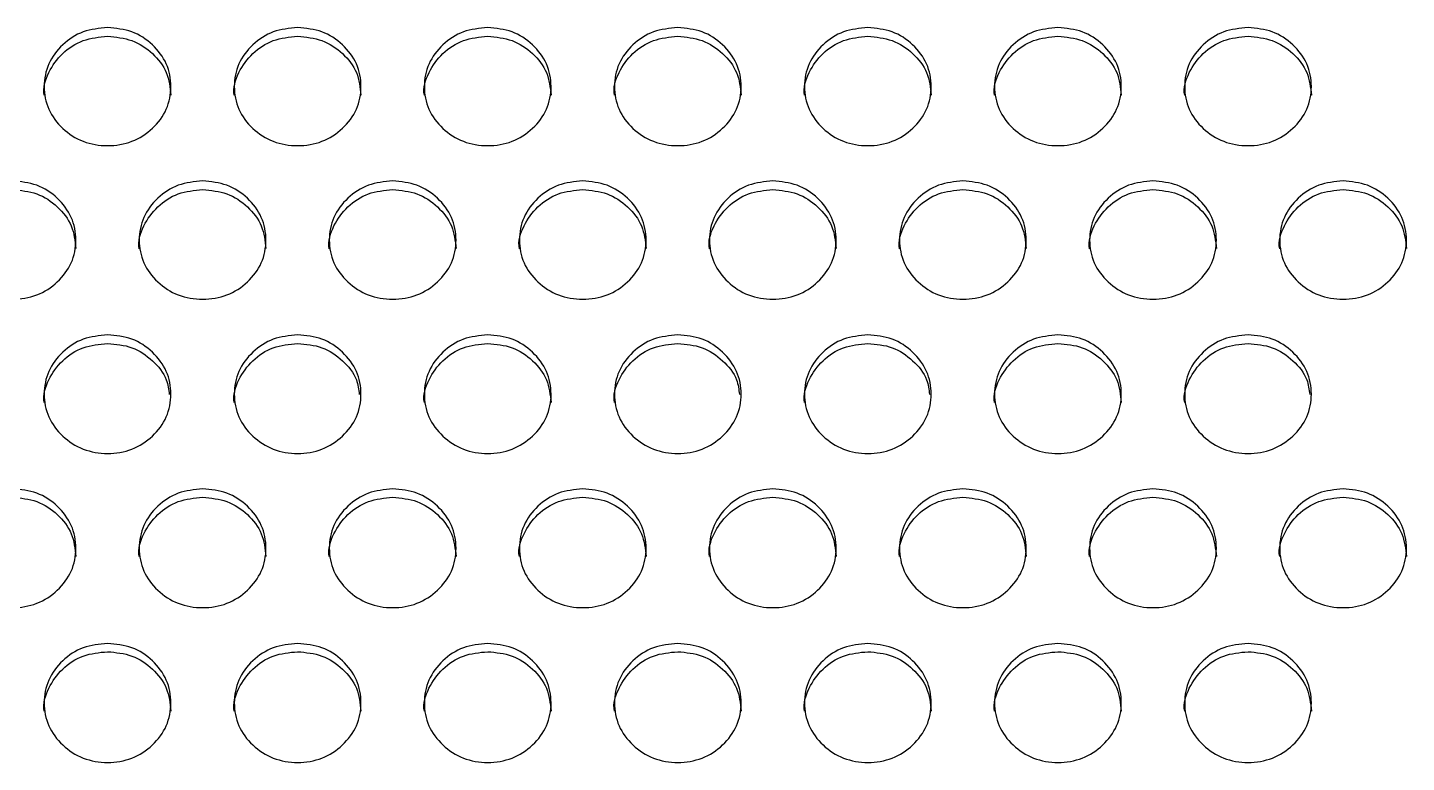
# Model space of a CAD drawing. Header units: millimetres. Extents: x 0.6 to 29.2, y 0.5 to 20.5.
# Drawn here: x 16.541 to 17.121, y 12.131 to 12.44 of the extents above; entities that cross this region are included whole.
import ezdxf

# ---------------------------------------------------------------- set-up
doc = ezdxf.new("R2010")
doc.units = ezdxf.units.MM

msp = doc.modelspace()

# ---------------------------------------------------------------- linework, layer by layer
for points, knots in [([(16.57468, 12.43984), (16.57819, 12.43951), (16.58521, 12.43885), (16.59397, 12.43294), (16.60011, 12.42484), (16.60197, 12.41502), (16.60011, 12.40522), (16.59398, 12.39705), (16.58522, 12.39133), (16.57468, 12.3896), (16.56415, 12.39133), (16.55538, 12.39705), (16.54926, 12.40521), (16.5474, 12.41502), (16.54926, 12.42484), (16.55539, 12.43294), (16.56415, 12.43883), (16.57117, 12.43951), (16.57468, 12.43984)], [0, 0, 0, 0, 0.062437, 0.124973, 0.187529, 0.24998, 0.31254, 0.374984, 0.437548, 0.499992, 0.562544, 0.624996, 0.687552, 0.750004, 0.812563, 0.87501, 0.937471, 1, 1, 1, 1]), ([(16.65468, 12.43984), (16.65819, 12.43951), (16.66521, 12.43885), (16.67397, 12.43294), (16.68011, 12.42484), (16.68197, 12.41502), (16.68011, 12.40522), (16.67398, 12.39705), (16.66522, 12.39133), (16.65468, 12.3896), (16.64415, 12.39133), (16.63538, 12.39705), (16.62926, 12.40521), (16.6274, 12.41502), (16.62926, 12.42484), (16.63539, 12.43294), (16.64415, 12.43883), (16.65117, 12.43951), (16.65468, 12.43984)], [0, 0, 0, 0, 0.062437, 0.124973, 0.187529, 0.24998, 0.31254, 0.374985, 0.437548, 0.499992, 0.562544, 0.624997, 0.687552, 0.750004, 0.812563, 0.87501, 0.937472, 1, 1, 1, 1]), ([(16.73468, 12.43984), (16.73819, 12.43951), (16.74521, 12.43885), (16.75397, 12.43294), (16.76011, 12.42484), (16.76197, 12.41502), (16.76011, 12.40522), (16.75398, 12.39705), (16.74522, 12.39133), (16.73468, 12.3896), (16.72415, 12.39133), (16.71538, 12.39705), (16.70926, 12.40521), (16.7074, 12.41502), (16.70926, 12.42484), (16.71539, 12.43294), (16.72415, 12.43883), (16.73117, 12.43951), (16.73468, 12.43984)], [0, 0, 0, 0, 0.062437, 0.124973, 0.18753, 0.249981, 0.312541, 0.374985, 0.437549, 0.499992, 0.562544, 0.624997, 0.687553, 0.750005, 0.812564, 0.87501, 0.937472, 1, 1, 1, 1]), ([(16.81468, 12.43984), (16.81819, 12.43951), (16.82521, 12.43885), (16.83397, 12.43294), (16.84011, 12.42484), (16.84197, 12.41502), (16.84011, 12.40522), (16.83398, 12.39705), (16.82522, 12.39133), (16.81468, 12.3896), (16.80415, 12.39133), (16.79538, 12.39705), (16.78926, 12.40521), (16.7874, 12.41502), (16.78926, 12.42484), (16.79539, 12.43294), (16.80415, 12.43883), (16.81117, 12.43951), (16.81468, 12.43984)], [0, 0, 0, 0, 0.062437, 0.124973, 0.187529, 0.24998, 0.31254, 0.374984, 0.437548, 0.499992, 0.562544, 0.624997, 0.687552, 0.750004, 0.812563, 0.87501, 0.937472, 1, 1, 1, 1]), ([(16.89468, 12.43984), (16.89819, 12.43951), (16.90521, 12.43885), (16.91397, 12.43294), (16.92011, 12.42484), (16.92197, 12.41502), (16.92011, 12.40522), (16.91398, 12.39705), (16.90522, 12.39133), (16.89468, 12.3896), (16.88415, 12.39133), (16.87538, 12.39705), (16.86926, 12.40521), (16.8674, 12.41502), (16.86926, 12.42484), (16.87539, 12.43294), (16.88415, 12.43883), (16.89117, 12.43951), (16.89468, 12.43984)], [0, 0, 0, 0, 0.062437, 0.124973, 0.187529, 0.249981, 0.31254, 0.374985, 0.437548, 0.499992, 0.562544, 0.624997, 0.687552, 0.750004, 0.812563, 0.87501, 0.937472, 1, 1, 1, 1]), ([(16.97468, 12.43984), (16.97819, 12.43951), (16.98521, 12.43885), (16.99397, 12.43294), (17.00011, 12.42484), (17.00197, 12.41502), (17.00011, 12.40522), (16.99398, 12.39705), (16.98522, 12.39133), (16.97468, 12.3896), (16.96415, 12.39133), (16.95538, 12.39705), (16.94926, 12.40521), (16.9474, 12.41502), (16.94926, 12.42484), (16.95539, 12.43294), (16.96415, 12.43883), (16.97117, 12.43951), (16.97468, 12.43984)], [0, 0, 0, 0, 0.0624372, 0.1249727, 0.1875297, 0.2499807, 0.3125408, 0.3749845, 0.4375481, 0.4999923, 0.5625443, 0.6249971, 0.6875526, 0.7500047, 0.8125637, 0.8750103, 0.9374719, 1, 1, 1, 1]), ([(17.05468, 12.43984), (17.05819, 12.43951), (17.06521, 12.43885), (17.07397, 12.43294), (17.08011, 12.42484), (17.08197, 12.41502), (17.08011, 12.40522), (17.07398, 12.39705), (17.06522, 12.39133), (17.05468, 12.3896), (17.04415, 12.39133), (17.03538, 12.39705), (17.02926, 12.40521), (17.0274, 12.41502), (17.02926, 12.42484), (17.03539, 12.43294), (17.04415, 12.43883), (17.05117, 12.43951), (17.05468, 12.43984)], [0, 0, 0, 0, 0.062437, 0.124973, 0.187529, 0.24998, 0.31254, 0.374984, 0.437548, 0.499992, 0.562544, 0.624997, 0.687552, 0.750004, 0.812563, 0.87501, 0.937472, 1, 1, 1, 1]), ([(16.54802, 12.41135), (16.54802, 12.41135), (16.54737, 12.41453), (16.54956, 12.42122), (16.55531, 12.42926), (16.56417, 12.43516), (16.57118, 12.43584), (16.57468, 12.43617)], [0, 0, 0, 0, 0.000448, 0.25049, 0.500133, 0.749906, 1, 1, 1, 1]), ([(16.57468, 12.43617), (16.57819, 12.43584), (16.58522, 12.43518), (16.59393, 12.42928), (16.60027, 12.42118), (16.60099, 12.41465), (16.60135, 12.41139)], [0, 0, 0, 0, 0.249958, 0.500262, 0.750581, 1, 1, 1, 1]), ([(16.62802, 12.41135), (16.62802, 12.41135), (16.62737, 12.41453), (16.62956, 12.42122), (16.63531, 12.42926), (16.64417, 12.43516), (16.65118, 12.43584), (16.65468, 12.43617)], [0, 0, 0, 0, 0.0004485, 0.2504896, 0.5001334, 0.7499078, 1, 1, 1, 1]), ([(16.65468, 12.43617), (16.65819, 12.43584), (16.66522, 12.43518), (16.67393, 12.42928), (16.68027, 12.42118), (16.68099, 12.41465), (16.68135, 12.41139)], [0, 0, 0, 0, 0.249958, 0.500262, 0.750581, 1, 1, 1, 1]), ([(16.70802, 12.41135), (16.70802, 12.41135), (16.70737, 12.41453), (16.70956, 12.42122), (16.71531, 12.42926), (16.72417, 12.43516), (16.73118, 12.43584), (16.73468, 12.43617)], [0, 0, 0, 0, 0.000448, 0.25049, 0.500135, 0.749908, 1, 1, 1, 1]), ([(16.73468, 12.43617), (16.73819, 12.43584), (16.74522, 12.43518), (16.75393, 12.42928), (16.76027, 12.42118), (16.76099, 12.41465), (16.76135, 12.41139)], [0, 0, 0, 0, 0.24996, 0.500262, 0.750582, 1, 1, 1, 1]), ([(16.78802, 12.41135), (16.78802, 12.41135), (16.78737, 12.41453), (16.78956, 12.42122), (16.79531, 12.42926), (16.80417, 12.43516), (16.81118, 12.43584), (16.81468, 12.43617)], [0, 0, 0, 0, 0.000448, 0.25049, 0.500134, 0.749908, 1, 1, 1, 1]), ([(16.81468, 12.43617), (16.81819, 12.43584), (16.82522, 12.43518), (16.83393, 12.42928), (16.84027, 12.42118), (16.84099, 12.41465), (16.84135, 12.41139)], [0, 0, 0, 0, 0.249958, 0.500262, 0.750581, 1, 1, 1, 1]), ([(16.86802, 12.41135), (16.86802, 12.41135), (16.86737, 12.41453), (16.86956, 12.42122), (16.87531, 12.42926), (16.88417, 12.43516), (16.89118, 12.43584), (16.89468, 12.43617)], [0, 0, 0, 0, 0.0004485, 0.2504896, 0.5001334, 0.7499078, 1, 1, 1, 1]), ([(16.89468, 12.43617), (16.89819, 12.43584), (16.90522, 12.43518), (16.91393, 12.42928), (16.92027, 12.42118), (16.92099, 12.41465), (16.92135, 12.41139)], [0, 0, 0, 0, 0.24996, 0.500262, 0.750582, 1, 1, 1, 1]), ([(16.94802, 12.41135), (16.94802, 12.41135), (16.94737, 12.41453), (16.94956, 12.42122), (16.95531, 12.42926), (16.96417, 12.43516), (16.97118, 12.43584), (16.97468, 12.43617)], [0, 0, 0, 0, 0.000448, 0.25049, 0.500135, 0.749908, 1, 1, 1, 1]), ([(16.97468, 12.43617), (16.97819, 12.43584), (16.98522, 12.43518), (16.99393, 12.42928), (17.00027, 12.42118), (17.00099, 12.41465), (17.00135, 12.41139)], [0, 0, 0, 0, 0.24996, 0.500262, 0.750582, 1, 1, 1, 1]), ([(17.02802, 12.41135), (17.02802, 12.41135), (17.02737, 12.41453), (17.02956, 12.42122), (17.03531, 12.42926), (17.04417, 12.43516), (17.05118, 12.43584), (17.05468, 12.43617)], [0, 0, 0, 0, 0.000448, 0.25049, 0.500134, 0.749908, 1, 1, 1, 1]), ([(17.05468, 12.43617), (17.05819, 12.43584), (17.06522, 12.43518), (17.07393, 12.42928), (17.08027, 12.42118), (17.08099, 12.41465), (17.08135, 12.41139)], [0, 0, 0, 0, 0.249958, 0.500262, 0.750581, 1, 1, 1, 1]), ([(16.53468, 12.37531), (16.53819, 12.37498), (16.54521, 12.37431), (16.55397, 12.36839), (16.56011, 12.36027), (16.56197, 12.35043), (16.56011, 12.34061), (16.55398, 12.33242), (16.54522, 12.3267), (16.53468, 12.32496), (16.52415, 12.3267), (16.51538, 12.33243), (16.50926, 12.34061), (16.5074, 12.35043), (16.50926, 12.36027), (16.51539, 12.36839), (16.52415, 12.37429), (16.53117, 12.37497), (16.53468, 12.37531)], [0, 0, 0, 0, 0.062437, 0.124973, 0.187531, 0.24998, 0.31254, 0.374985, 0.437549, 0.499992, 0.562544, 0.624997, 0.687552, 0.750004, 0.812564, 0.87501, 0.937472, 1, 1, 1, 1]), ([(16.61468, 12.37531), (16.61819, 12.37498), (16.62521, 12.37431), (16.63397, 12.36839), (16.64011, 12.36027), (16.64197, 12.35043), (16.64011, 12.34061), (16.63398, 12.33242), (16.62522, 12.3267), (16.61468, 12.32496), (16.60415, 12.3267), (16.59538, 12.33243), (16.58926, 12.34061), (16.5874, 12.35043), (16.58926, 12.36027), (16.59539, 12.36839), (16.60415, 12.37429), (16.61117, 12.37497), (16.61468, 12.37531)], [0, 0, 0, 0, 0.062437, 0.124973, 0.18753, 0.24998, 0.31254, 0.374985, 0.437548, 0.499992, 0.562544, 0.624997, 0.687552, 0.750004, 0.812564, 0.875009, 0.937472, 1, 1, 1, 1]), ([(16.69468, 12.37531), (16.69819, 12.37498), (16.70521, 12.37431), (16.71397, 12.36839), (16.72011, 12.36027), (16.72197, 12.35043), (16.72011, 12.34061), (16.71398, 12.33242), (16.70522, 12.3267), (16.69468, 12.32496), (16.68415, 12.3267), (16.67538, 12.33243), (16.66926, 12.34061), (16.6674, 12.35043), (16.66926, 12.36027), (16.67539, 12.36839), (16.68415, 12.37429), (16.69117, 12.37497), (16.69468, 12.37531)], [0, 0, 0, 0, 0.062437, 0.124973, 0.18753, 0.24998, 0.31254, 0.374984, 0.437548, 0.499992, 0.562544, 0.624997, 0.687552, 0.750004, 0.812564, 0.875009, 0.937472, 1, 1, 1, 1]), ([(16.77468, 12.37531), (16.77819, 12.37498), (16.78521, 12.37431), (16.79397, 12.36839), (16.80011, 12.36027), (16.80197, 12.35043), (16.80011, 12.34061), (16.79398, 12.33242), (16.78522, 12.3267), (16.77468, 12.32496), (16.76415, 12.3267), (16.75538, 12.33243), (16.74926, 12.34061), (16.7474, 12.35043), (16.74926, 12.36027), (16.75539, 12.36839), (16.76415, 12.37429), (16.77117, 12.37497), (16.77468, 12.37531)], [0, 0, 0, 0, 0.0624373, 0.124973, 0.1875305, 0.2499803, 0.3125399, 0.374985, 0.4375483, 0.4999924, 0.5625444, 0.6249968, 0.6875521, 0.7500043, 0.8125638, 0.87501, 0.9374718, 1, 1, 1, 1]), ([(16.85468, 12.37531), (16.85819, 12.37498), (16.86521, 12.37431), (16.87397, 12.36839), (16.88011, 12.36027), (16.88197, 12.35043), (16.88011, 12.34061), (16.87398, 12.33242), (16.86522, 12.3267), (16.85468, 12.32496), (16.84415, 12.3267), (16.83538, 12.33243), (16.82926, 12.34061), (16.8274, 12.35043), (16.82926, 12.36027), (16.83539, 12.36839), (16.84415, 12.37429), (16.85117, 12.37497), (16.85468, 12.37531)], [0, 0, 0, 0, 0.062437, 0.124973, 0.18753, 0.24998, 0.31254, 0.374985, 0.437548, 0.499992, 0.562544, 0.624997, 0.687552, 0.750004, 0.812563, 0.875009, 0.937472, 1, 1, 1, 1]), ([(16.93468, 12.37531), (16.93819, 12.37498), (16.94521, 12.37431), (16.95397, 12.36839), (16.96011, 12.36027), (16.96197, 12.35043), (16.96011, 12.34061), (16.95398, 12.33242), (16.94522, 12.3267), (16.93468, 12.32496), (16.92415, 12.3267), (16.91538, 12.33243), (16.90926, 12.34061), (16.9074, 12.35043), (16.90926, 12.36027), (16.91538, 12.36839), (16.92415, 12.37429), (16.93117, 12.37497), (16.93468, 12.37531)], [0, 0, 0, 0, 0.062437, 0.124973, 0.187531, 0.24998, 0.31254, 0.374985, 0.437548, 0.499992, 0.562544, 0.624997, 0.687552, 0.750004, 0.812564, 0.875009, 0.937472, 1, 1, 1, 1]), ([(17.01468, 12.37531), (17.01819, 12.37498), (17.02521, 12.37431), (17.03397, 12.36839), (17.04011, 12.36027), (17.04197, 12.35043), (17.04011, 12.34061), (17.03398, 12.33242), (17.02522, 12.3267), (17.01468, 12.32496), (17.00415, 12.3267), (16.99538, 12.33243), (16.98926, 12.34061), (16.9874, 12.35043), (16.98926, 12.36027), (16.99539, 12.36839), (17.00415, 12.37429), (17.01117, 12.37497), (17.01468, 12.37531)], [0, 0, 0, 0, 0.062437, 0.124973, 0.18753, 0.24998, 0.31254, 0.374985, 0.437548, 0.499992, 0.562544, 0.624997, 0.687551, 0.750004, 0.812563, 0.875009, 0.937471, 1, 1, 1, 1]), ([(17.09468, 12.37531), (17.09819, 12.37498), (17.10521, 12.37431), (17.11397, 12.36839), (17.12011, 12.36027), (17.12197, 12.35043), (17.12011, 12.34061), (17.11398, 12.33242), (17.10522, 12.3267), (17.09468, 12.32496), (17.08415, 12.3267), (17.07538, 12.33243), (17.06926, 12.34061), (17.0674, 12.35043), (17.06926, 12.36027), (17.07539, 12.36839), (17.08415, 12.37429), (17.09117, 12.37497), (17.09468, 12.37531)], [0, 0, 0, 0, 0.062437, 0.124973, 0.18753, 0.24998, 0.31254, 0.374985, 0.437548, 0.499992, 0.562544, 0.624997, 0.687552, 0.750004, 0.812564, 0.875009, 0.937472, 1, 1, 1, 1]), ([(16.53468, 12.37168), (16.53819, 12.37135), (16.54522, 12.37069), (16.55393, 12.36477), (16.56027, 12.35666), (16.56099, 12.35012), (16.56135, 12.34685)], [0, 0, 0, 0, 0.249961, 0.500261, 0.750584, 1, 1, 1, 1]), ([(16.58802, 12.34681), (16.58802, 12.34681), (16.58737, 12.35), (16.58956, 12.3567), (16.59531, 12.36476), (16.60417, 12.37068), (16.61118, 12.37135), (16.61468, 12.37168)], [0, 0, 0, 0, 0.000448, 0.250488, 0.500134, 0.749909, 1, 1, 1, 1]), ([(16.61468, 12.37168), (16.61819, 12.37135), (16.62522, 12.37069), (16.63393, 12.36477), (16.64027, 12.35666), (16.64099, 12.35012), (16.64135, 12.34685)], [0, 0, 0, 0, 0.249959, 0.500262, 0.750584, 1, 1, 1, 1]), ([(16.66802, 12.34681), (16.66802, 12.34681), (16.66737, 12.35), (16.66956, 12.3567), (16.67531, 12.36476), (16.68417, 12.37068), (16.69118, 12.37135), (16.69468, 12.37168)], [0, 0, 0, 0, 0.0004485, 0.2504872, 0.5001342, 0.7499084, 1, 1, 1, 1]), ([(16.69468, 12.37168), (16.69819, 12.37135), (16.70522, 12.37069), (16.71393, 12.36477), (16.72027, 12.35666), (16.72099, 12.35012), (16.72135, 12.34685)], [0, 0, 0, 0, 0.2499612, 0.5002619, 0.7505839, 1, 1, 1, 1]), ([(16.74802, 12.34681), (16.74802, 12.34681), (16.74737, 12.35), (16.74956, 12.3567), (16.75531, 12.36476), (16.76417, 12.37068), (16.77118, 12.37135), (16.77468, 12.37168)], [0, 0, 0, 0, 0.0004485, 0.2504874, 0.5001359, 0.7499082, 1, 1, 1, 1]), ([(16.77468, 12.37168), (16.77819, 12.37135), (16.78522, 12.37069), (16.79393, 12.36477), (16.80027, 12.35666), (16.80099, 12.35012), (16.80135, 12.34685)], [0, 0, 0, 0, 0.249961, 0.500261, 0.750584, 1, 1, 1, 1]), ([(16.82802, 12.34681), (16.82802, 12.34681), (16.82737, 12.35), (16.82956, 12.3567), (16.83531, 12.36476), (16.84417, 12.37068), (16.85118, 12.37135), (16.85468, 12.37168)], [0, 0, 0, 0, 0.0004485, 0.2504872, 0.5001342, 0.7499084, 1, 1, 1, 1]), ([(16.85468, 12.37168), (16.85819, 12.37135), (16.86522, 12.37069), (16.87393, 12.36477), (16.88027, 12.35666), (16.88099, 12.35012), (16.88135, 12.34685)], [0, 0, 0, 0, 0.249959, 0.500262, 0.750584, 1, 1, 1, 1]), ([(16.90802, 12.34681), (16.90802, 12.34681), (16.90737, 12.35), (16.90956, 12.3567), (16.91531, 12.36476), (16.92417, 12.37068), (16.93118, 12.37135), (16.93468, 12.37168)], [0, 0, 0, 0, 0.0004485, 0.2504872, 0.5001342, 0.7499084, 1, 1, 1, 1]), ([(16.93468, 12.37168), (16.93819, 12.37135), (16.94522, 12.37069), (16.95393, 12.36477), (16.96027, 12.35666), (16.96099, 12.35012), (16.96135, 12.34685)], [0, 0, 0, 0, 0.249961, 0.500261, 0.750585, 1, 1, 1, 1]), ([(16.98802, 12.34681), (16.98802, 12.34681), (16.98737, 12.35), (16.98956, 12.3567), (16.99531, 12.36476), (17.00417, 12.37068), (17.01118, 12.37135), (17.01468, 12.37168)], [0, 0, 0, 0, 0.000448, 0.250487, 0.500134, 0.749906, 1, 1, 1, 1]), ([(17.01468, 12.37168), (17.01819, 12.37135), (17.02522, 12.37069), (17.03393, 12.36477), (17.04027, 12.35666), (17.04099, 12.35012), (17.04135, 12.34685)], [0, 0, 0, 0, 0.249959, 0.500262, 0.750584, 1, 1, 1, 1]), ([(17.06802, 12.34681), (17.06802, 12.34681), (17.06737, 12.35), (17.06956, 12.3567), (17.07531, 12.36476), (17.08417, 12.37068), (17.09118, 12.37135), (17.09468, 12.37168)], [0, 0, 0, 0, 0.0004485, 0.2504872, 0.5001342, 0.7499084, 1, 1, 1, 1]), ([(17.09468, 12.37168), (17.09819, 12.37135), (17.10522, 12.37069), (17.11393, 12.36477), (17.12027, 12.35666), (17.12099, 12.35012), (17.12135, 12.34685)], [0, 0, 0, 0, 0.249959, 0.500262, 0.750584, 1, 1, 1, 1]), ([(16.57468, 12.31054), (16.57819, 12.31021), (16.58521, 12.30955), (16.59397, 12.30361), (16.60011, 12.29548), (16.60197, 12.28562), (16.60011, 12.27578), (16.59398, 12.26758), (16.58522, 12.26184), (16.57468, 12.26009), (16.56415, 12.26184), (16.55538, 12.26758), (16.54926, 12.27577), (16.5474, 12.28562), (16.54926, 12.29548), (16.55539, 12.30361), (16.56415, 12.30953), (16.57117, 12.31021), (16.57468, 12.31054)], [0, 0, 0, 0, 0.062437, 0.124973, 0.18753, 0.249981, 0.31254, 0.374984, 0.437548, 0.499992, 0.562544, 0.624996, 0.687552, 0.750004, 0.812564, 0.87501, 0.937471, 1, 1, 1, 1]), ([(16.65468, 12.31054), (16.65819, 12.31021), (16.66521, 12.30955), (16.67397, 12.30361), (16.68011, 12.29548), (16.68197, 12.28562), (16.68011, 12.27578), (16.67398, 12.26758), (16.66522, 12.26184), (16.65468, 12.26009), (16.64415, 12.26184), (16.63538, 12.26758), (16.62926, 12.27577), (16.6274, 12.28562), (16.62926, 12.29548), (16.63539, 12.30361), (16.64415, 12.30953), (16.65117, 12.31021), (16.65468, 12.31054)], [0, 0, 0, 0, 0.062437, 0.124973, 0.18753, 0.249981, 0.31254, 0.374985, 0.437548, 0.499992, 0.562544, 0.624997, 0.687552, 0.750004, 0.812564, 0.87501, 0.937472, 1, 1, 1, 1]), ([(16.73468, 12.31054), (16.73819, 12.31021), (16.74521, 12.30955), (16.75397, 12.30361), (16.76011, 12.29548), (16.76197, 12.28562), (16.76011, 12.27578), (16.75398, 12.26758), (16.74522, 12.26184), (16.73468, 12.26009), (16.72415, 12.26184), (16.71538, 12.26758), (16.70926, 12.27577), (16.7074, 12.28562), (16.70926, 12.29548), (16.71539, 12.30361), (16.72415, 12.30953), (16.73117, 12.31021), (16.73468, 12.31054)], [0, 0, 0, 0, 0.062437, 0.124973, 0.18753, 0.249981, 0.312541, 0.374985, 0.437549, 0.499992, 0.562544, 0.624997, 0.687552, 0.750004, 0.812564, 0.87501, 0.937472, 1, 1, 1, 1]), ([(16.81468, 12.31054), (16.81819, 12.31021), (16.82521, 12.30955), (16.83397, 12.30361), (16.84011, 12.29548), (16.84197, 12.28562), (16.84011, 12.27578), (16.83398, 12.26758), (16.82522, 12.26184), (16.81468, 12.26009), (16.80415, 12.26184), (16.79538, 12.26758), (16.78926, 12.27577), (16.7874, 12.28562), (16.78926, 12.29548), (16.79539, 12.30361), (16.80415, 12.30953), (16.81117, 12.31021), (16.81468, 12.31054)], [0, 0, 0, 0, 0.062437, 0.124973, 0.18753, 0.249981, 0.31254, 0.374985, 0.437548, 0.499992, 0.562544, 0.624996, 0.687552, 0.750004, 0.812564, 0.87501, 0.937472, 1, 1, 1, 1]), ([(16.89468, 12.31054), (16.89819, 12.31021), (16.90521, 12.30955), (16.91397, 12.30361), (16.92011, 12.29548), (16.92197, 12.28562), (16.92011, 12.27578), (16.91398, 12.26758), (16.90522, 12.26184), (16.89468, 12.26009), (16.88415, 12.26184), (16.87538, 12.26758), (16.86926, 12.27577), (16.8674, 12.28562), (16.86926, 12.29548), (16.87539, 12.30361), (16.88415, 12.30953), (16.89117, 12.31021), (16.89468, 12.31054)], [0, 0, 0, 0, 0.062437, 0.124973, 0.18753, 0.249981, 0.31254, 0.374985, 0.437548, 0.499992, 0.562544, 0.624997, 0.687552, 0.750004, 0.812564, 0.87501, 0.937472, 1, 1, 1, 1]), ([(16.97468, 12.31054), (16.97819, 12.31021), (16.98521, 12.30955), (16.99397, 12.30361), (17.00011, 12.29548), (17.00197, 12.28562), (17.00011, 12.27578), (16.99398, 12.26758), (16.98522, 12.26184), (16.97468, 12.26009), (16.96415, 12.26184), (16.95538, 12.26758), (16.94926, 12.27577), (16.9474, 12.28562), (16.94926, 12.29548), (16.95539, 12.30361), (16.96415, 12.30953), (16.97117, 12.31021), (16.97468, 12.31054)], [0, 0, 0, 0, 0.062437, 0.124973, 0.18753, 0.249981, 0.31254, 0.374985, 0.437548, 0.499992, 0.562544, 0.624997, 0.687552, 0.750004, 0.812564, 0.87501, 0.937472, 1, 1, 1, 1]), ([(17.05468, 12.31054), (17.05819, 12.31021), (17.06521, 12.30955), (17.07397, 12.30361), (17.08011, 12.29548), (17.08197, 12.28562), (17.08011, 12.27578), (17.07398, 12.26758), (17.06522, 12.26184), (17.05468, 12.26009), (17.04415, 12.26184), (17.03538, 12.26758), (17.02926, 12.27577), (17.0274, 12.28562), (17.02926, 12.29548), (17.03539, 12.30361), (17.04415, 12.30953), (17.05117, 12.31021), (17.05468, 12.31054)], [0, 0, 0, 0, 0.062437, 0.124973, 0.18753, 0.249981, 0.31254, 0.374985, 0.437548, 0.499992, 0.562544, 0.624996, 0.687552, 0.750004, 0.812564, 0.87501, 0.937472, 1, 1, 1, 1]), ([(16.54802, 12.28204), (16.54802, 12.28205), (16.54737, 12.28524), (16.54956, 12.29196), (16.55531, 12.30003), (16.56417, 12.30596), (16.57118, 12.30663), (16.57468, 12.30697)], [0, 0, 0, 0, 0.000447, 0.250487, 0.50013, 0.749905, 1, 1, 1, 1]), ([(16.57468, 12.30697), (16.5782, 12.30664), (16.58524, 12.30598), (16.59387, 12.30003), (16.5997, 12.29294), (16.60038, 12.28758), (16.60065, 12.28549)], [0, 0, 0, 0, 0.274394, 0.549165, 0.823957, 1, 1, 1, 1]), ([(16.62802, 12.28204), (16.62802, 12.28205), (16.62737, 12.28524), (16.62956, 12.29196), (16.63531, 12.30003), (16.64417, 12.30596), (16.65118, 12.30663), (16.65468, 12.30697)], [0, 0, 0, 0, 0.000447, 0.250487, 0.50013, 0.749908, 1, 1, 1, 1]), ([(16.65468, 12.30697), (16.6582, 12.30664), (16.66524, 12.30598), (16.67387, 12.30003), (16.6797, 12.29294), (16.68038, 12.28758), (16.68065, 12.28549)], [0, 0, 0, 0, 0.2743939, 0.5491651, 0.8239571, 1, 1, 1, 1]), ([(16.70802, 12.28204), (16.70802, 12.28205), (16.70737, 12.28524), (16.70956, 12.29196), (16.71531, 12.30003), (16.72417, 12.30596), (16.73118, 12.30663), (16.73468, 12.30697)], [0, 0, 0, 0, 0.000447, 0.250487, 0.500132, 0.749907, 1, 1, 1, 1]), ([(16.73468, 12.30697), (16.73819, 12.30664), (16.74522, 12.30598), (16.75393, 12.30005), (16.76027, 12.29192), (16.76099, 12.28536), (16.76135, 12.28209)], [0, 0, 0, 0, 0.24996, 0.500259, 0.750581, 1, 1, 1, 1]), ([(16.78802, 12.28204), (16.78802, 12.28205), (16.78737, 12.28524), (16.78956, 12.29196), (16.79531, 12.30003), (16.80417, 12.30596), (16.81118, 12.30663), (16.81468, 12.30697)], [0, 0, 0, 0, 0.000447, 0.250487, 0.50013, 0.749908, 1, 1, 1, 1]), ([(16.81468, 12.30697), (16.8182, 12.30664), (16.82524, 12.30598), (16.83387, 12.30003), (16.8397, 12.29294), (16.84038, 12.28758), (16.84065, 12.28549)], [0, 0, 0, 0, 0.2743939, 0.5491651, 0.8239571, 1, 1, 1, 1]), ([(16.86802, 12.28204), (16.86802, 12.28205), (16.86737, 12.28524), (16.86956, 12.29196), (16.87531, 12.30003), (16.88417, 12.30596), (16.89118, 12.30663), (16.89468, 12.30697)], [0, 0, 0, 0, 0.000447, 0.250487, 0.50013, 0.749908, 1, 1, 1, 1]), ([(16.89468, 12.30697), (16.8982, 12.30664), (16.90524, 12.30598), (16.91387, 12.30003), (16.9197, 12.29294), (16.92038, 12.28758), (16.92065, 12.28549)], [0, 0, 0, 0, 0.274396, 0.549165, 0.823957, 1, 1, 1, 1]), ([(16.94802, 12.28204), (16.94802, 12.28205), (16.94737, 12.28524), (16.94956, 12.29196), (16.95531, 12.30003), (16.96417, 12.30596), (16.97118, 12.30663), (16.97468, 12.30697)], [0, 0, 0, 0, 0.000447, 0.250487, 0.500132, 0.749907, 1, 1, 1, 1]), ([(16.97468, 12.30697), (16.97819, 12.30664), (16.98522, 12.30598), (16.99393, 12.30005), (17.00027, 12.29192), (17.00099, 12.28536), (17.00135, 12.28209)], [0, 0, 0, 0, 0.24996, 0.500259, 0.750581, 1, 1, 1, 1]), ([(17.02802, 12.28204), (17.02802, 12.28205), (17.02737, 12.28524), (17.02956, 12.29196), (17.03531, 12.30003), (17.04417, 12.30596), (17.05118, 12.30663), (17.05468, 12.30697)], [0, 0, 0, 0, 0.000447, 0.250487, 0.50013, 0.749908, 1, 1, 1, 1]), ([(17.05468, 12.30697), (17.0582, 12.30664), (17.06524, 12.30598), (17.07387, 12.30003), (17.0797, 12.29294), (17.08038, 12.28758), (17.08065, 12.28549)], [0, 0, 0, 0, 0.2743939, 0.5491651, 0.8239571, 1, 1, 1, 1]), ([(16.53468, 12.24575), (16.53819, 12.24542), (16.54521, 12.24475), (16.55397, 12.23881), (16.56011, 12.23065), (16.56197, 12.22077), (16.56011, 12.21091), (16.55398, 12.20269), (16.54522, 12.19695), (16.53468, 12.1952), (16.52415, 12.19695), (16.51538, 12.2027), (16.50926, 12.21091), (16.5074, 12.22078), (16.50926, 12.23065), (16.51539, 12.2388), (16.52415, 12.24473), (16.53117, 12.24541), (16.53468, 12.24575)], [0, 0, 0, 0, 0.062437, 0.124973, 0.187531, 0.249981, 0.312541, 0.374985, 0.437549, 0.499992, 0.562544, 0.624997, 0.687552, 0.750004, 0.812564, 0.87501, 0.937472, 1, 1, 1, 1]), ([(16.61468, 12.24575), (16.61819, 12.24542), (16.62521, 12.24475), (16.63397, 12.23881), (16.64011, 12.23065), (16.64197, 12.22077), (16.64011, 12.21091), (16.63398, 12.20269), (16.62522, 12.19695), (16.61468, 12.1952), (16.60415, 12.19695), (16.59538, 12.2027), (16.58926, 12.21091), (16.5874, 12.22078), (16.58926, 12.23065), (16.59539, 12.2388), (16.60415, 12.24473), (16.61117, 12.24541), (16.61468, 12.24575)], [0, 0, 0, 0, 0.0624367, 0.1249731, 0.1875302, 0.2499803, 0.3125402, 0.3749847, 0.437548, 0.4999922, 0.5625435, 0.6249963, 0.6875518, 0.7500037, 0.8125636, 0.8750098, 0.9374717, 1, 1, 1, 1]), ([(16.69468, 12.24575), (16.69819, 12.24542), (16.70521, 12.24475), (16.71397, 12.23881), (16.72011, 12.23065), (16.72197, 12.22077), (16.72011, 12.21091), (16.71398, 12.20269), (16.70522, 12.19695), (16.69468, 12.1952), (16.68415, 12.19695), (16.67538, 12.2027), (16.66926, 12.21091), (16.6674, 12.22078), (16.66926, 12.23065), (16.67539, 12.2388), (16.68415, 12.24473), (16.69117, 12.24541), (16.69468, 12.24575)], [0, 0, 0, 0, 0.062437, 0.124973, 0.18753, 0.24998, 0.31254, 0.374984, 0.437548, 0.499992, 0.562544, 0.624997, 0.687552, 0.750004, 0.812564, 0.87501, 0.937472, 1, 1, 1, 1]), ([(16.77468, 12.24575), (16.77819, 12.24542), (16.78521, 12.24475), (16.79397, 12.23881), (16.80011, 12.23065), (16.80197, 12.22077), (16.80011, 12.21091), (16.79398, 12.20269), (16.78522, 12.19695), (16.77468, 12.1952), (16.76415, 12.19695), (16.75538, 12.2027), (16.74926, 12.21091), (16.7474, 12.22078), (16.74926, 12.23065), (16.75539, 12.2388), (16.76415, 12.24473), (16.77117, 12.24541), (16.77468, 12.24575)], [0, 0, 0, 0, 0.062437, 0.124973, 0.187531, 0.249981, 0.31254, 0.374985, 0.437548, 0.499992, 0.562544, 0.624997, 0.687552, 0.750004, 0.812564, 0.87501, 0.937472, 1, 1, 1, 1]), ([(16.85468, 12.24575), (16.85819, 12.24542), (16.86521, 12.24475), (16.87397, 12.23881), (16.88011, 12.23065), (16.88197, 12.22077), (16.88011, 12.21091), (16.87398, 12.20269), (16.86522, 12.19695), (16.85468, 12.1952), (16.84415, 12.19695), (16.83538, 12.2027), (16.82926, 12.21091), (16.8274, 12.22078), (16.82926, 12.23065), (16.83539, 12.2388), (16.84415, 12.24473), (16.85117, 12.24541), (16.85468, 12.24575)], [0, 0, 0, 0, 0.0624367, 0.1249731, 0.1875303, 0.2499803, 0.3125402, 0.3749847, 0.4375481, 0.4999923, 0.5625437, 0.6249964, 0.687552, 0.7500038, 0.8125636, 0.8750098, 0.9374717, 1, 1, 1, 1]), ([(16.93468, 12.24575), (16.93819, 12.24542), (16.94521, 12.24475), (16.95397, 12.23881), (16.96011, 12.23065), (16.96197, 12.22077), (16.96011, 12.21091), (16.95398, 12.20269), (16.94522, 12.19695), (16.93468, 12.1952), (16.92415, 12.19695), (16.91538, 12.2027), (16.90926, 12.21091), (16.9074, 12.22078), (16.90926, 12.23065), (16.91538, 12.2388), (16.92415, 12.24473), (16.93117, 12.24541), (16.93468, 12.24575)], [0, 0, 0, 0, 0.0624372, 0.1249731, 0.1875306, 0.2499805, 0.3125404, 0.3749845, 0.4375484, 0.499992, 0.5625439, 0.6249966, 0.6875521, 0.7500039, 0.8125637, 0.8750098, 0.9374718, 1, 1, 1, 1]), ([(17.01468, 12.24575), (17.01819, 12.24542), (17.02521, 12.24475), (17.03397, 12.23881), (17.04011, 12.23065), (17.04197, 12.22077), (17.04011, 12.21091), (17.03398, 12.20269), (17.02522, 12.19695), (17.01468, 12.1952), (17.00415, 12.19695), (16.99538, 12.2027), (16.98926, 12.21091), (16.9874, 12.22078), (16.98926, 12.23065), (16.99539, 12.2388), (17.00415, 12.24473), (17.01117, 12.24541), (17.01468, 12.24575)], [0, 0, 0, 0, 0.062437, 0.124973, 0.18753, 0.24998, 0.31254, 0.374985, 0.437548, 0.499992, 0.562544, 0.624996, 0.687552, 0.750004, 0.812564, 0.87501, 0.937471, 1, 1, 1, 1]), ([(17.09468, 12.24575), (17.09819, 12.24542), (17.10521, 12.24475), (17.11397, 12.23881), (17.12011, 12.23065), (17.12197, 12.22077), (17.12011, 12.21091), (17.11398, 12.20269), (17.10522, 12.19695), (17.09468, 12.1952), (17.08415, 12.19695), (17.07538, 12.2027), (17.06926, 12.21091), (17.0674, 12.22078), (17.06926, 12.23065), (17.07539, 12.2388), (17.08415, 12.24473), (17.09117, 12.24541), (17.09468, 12.24575)], [0, 0, 0, 0, 0.062437, 0.124973, 0.18753, 0.24998, 0.31254, 0.374985, 0.437548, 0.499992, 0.562544, 0.624996, 0.687552, 0.750004, 0.812564, 0.87501, 0.937472, 1, 1, 1, 1]), ([(16.53468, 12.24222), (16.53819, 12.24189), (16.54522, 12.24123), (16.55393, 12.23529), (16.56027, 12.22714), (16.56099, 12.22057), (16.56135, 12.21729)], [0, 0, 0, 0, 0.24996, 0.500261, 0.750583, 1, 1, 1, 1]), ([(16.58802, 12.21725), (16.58802, 12.21725), (16.58736, 12.22046), (16.58956, 12.22718), (16.59531, 12.23527), (16.60417, 12.24121), (16.61118, 12.24188), (16.61468, 12.24222)], [0, 0, 0, 0, 0.000445, 0.250486, 0.500132, 0.749907, 1, 1, 1, 1]), ([(16.61468, 12.24222), (16.61819, 12.24189), (16.62522, 12.24123), (16.63393, 12.23529), (16.64027, 12.22714), (16.64099, 12.22057), (16.64135, 12.21729)], [0, 0, 0, 0, 0.249958, 0.500261, 0.750582, 1, 1, 1, 1]), ([(16.66802, 12.21725), (16.66802, 12.21725), (16.66736, 12.22046), (16.66956, 12.22718), (16.67531, 12.23527), (16.68417, 12.24121), (16.69118, 12.24188), (16.69468, 12.24222)], [0, 0, 0, 0, 0.000445, 0.250486, 0.500132, 0.749907, 1, 1, 1, 1]), ([(16.69468, 12.24222), (16.69819, 12.24189), (16.70522, 12.24123), (16.71393, 12.23529), (16.72027, 12.22714), (16.72099, 12.22057), (16.72135, 12.21729)], [0, 0, 0, 0, 0.24996, 0.500262, 0.750582, 1, 1, 1, 1]), ([(16.74802, 12.21725), (16.74802, 12.21725), (16.74736, 12.22046), (16.74956, 12.22718), (16.75531, 12.23527), (16.76417, 12.24121), (16.77118, 12.24188), (16.77468, 12.24222)], [0, 0, 0, 0, 0.000445, 0.250486, 0.500134, 0.749907, 1, 1, 1, 1]), ([(16.77468, 12.24222), (16.77819, 12.24189), (16.78522, 12.24123), (16.79393, 12.23529), (16.80027, 12.22714), (16.80099, 12.22057), (16.80135, 12.21729)], [0, 0, 0, 0, 0.24996, 0.500261, 0.750583, 1, 1, 1, 1]), ([(16.82802, 12.21725), (16.82802, 12.21725), (16.82737, 12.22046), (16.82956, 12.22718), (16.83531, 12.23527), (16.84417, 12.24121), (16.85118, 12.24188), (16.85468, 12.24222)], [0, 0, 0, 0, 0.000445, 0.250486, 0.500132, 0.749907, 1, 1, 1, 1]), ([(16.85468, 12.24222), (16.85819, 12.24189), (16.86522, 12.24123), (16.87393, 12.23529), (16.88027, 12.22714), (16.88099, 12.22057), (16.88135, 12.21729)], [0, 0, 0, 0, 0.249958, 0.500261, 0.750582, 1, 1, 1, 1]), ([(16.90802, 12.21725), (16.90802, 12.21725), (16.90736, 12.22046), (16.90956, 12.22718), (16.91531, 12.23527), (16.92417, 12.24121), (16.93118, 12.24188), (16.93468, 12.24222)], [0, 0, 0, 0, 0.000445, 0.250486, 0.500132, 0.749907, 1, 1, 1, 1]), ([(16.93468, 12.24222), (16.93819, 12.24189), (16.94522, 12.24123), (16.95393, 12.23529), (16.96027, 12.22714), (16.96099, 12.22057), (16.96135, 12.21729)], [0, 0, 0, 0, 0.24996, 0.500261, 0.750583, 1, 1, 1, 1]), ([(16.98802, 12.21725), (16.98802, 12.21725), (16.98736, 12.22046), (16.98956, 12.22718), (16.99531, 12.23527), (17.00417, 12.24121), (17.01118, 12.24188), (17.01468, 12.24222)], [0, 0, 0, 0, 0.000445, 0.250486, 0.500132, 0.749905, 1, 1, 1, 1]), ([(17.01468, 12.24222), (17.01819, 12.24189), (17.02522, 12.24123), (17.03393, 12.23529), (17.04027, 12.22714), (17.04099, 12.22057), (17.04135, 12.21729)], [0, 0, 0, 0, 0.249958, 0.500261, 0.750582, 1, 1, 1, 1]), ([(17.06802, 12.21725), (17.06802, 12.21725), (17.06737, 12.22046), (17.06956, 12.22718), (17.07531, 12.23527), (17.08417, 12.24121), (17.09118, 12.24188), (17.09468, 12.24222)], [0, 0, 0, 0, 0.000445, 0.250486, 0.500132, 0.749907, 1, 1, 1, 1]), ([(17.09468, 12.24222), (17.09819, 12.24189), (17.10522, 12.24123), (17.11393, 12.23529), (17.12027, 12.22714), (17.12099, 12.22057), (17.12135, 12.21729)], [0, 0, 0, 0, 0.249958, 0.500261, 0.750582, 1, 1, 1, 1]), ([(16.54802, 12.15223), (16.54802, 12.15224), (16.54736, 12.15545), (16.54956, 12.16218), (16.55531, 12.17029), (16.56417, 12.17624), (16.57118, 12.17691), (16.57468, 12.17725)], [0, 0, 0, 0, 0.0004435, 0.2504868, 0.5001317, 0.7499052, 1, 1, 1, 1]), ([(16.57468, 12.18073), (16.57819, 12.1804), (16.58521, 12.17973), (16.59397, 12.17377), (16.60011, 12.16561), (16.60197, 12.1557), (16.60011, 12.14583), (16.59398, 12.13759), (16.58522, 12.13183), (16.57468, 12.13008), (16.56415, 12.13183), (16.55538, 12.13759), (16.54926, 12.14582), (16.5474, 12.15571), (16.54926, 12.1656), (16.55538, 12.17377), (16.56415, 12.17971), (16.57117, 12.18039), (16.57468, 12.18073)], [0, 0, 0, 0, 0.0624365, 0.1249728, 0.1875299, 0.2499807, 0.3125403, 0.3749849, 0.4375484, 0.4999925, 0.5625445, 0.6249972, 0.6875526, 0.7500038, 0.8125628, 0.8750102, 0.9374712, 1, 1, 1, 1]), ([(16.57468, 12.17725), (16.57819, 12.17692), (16.58522, 12.17625), (16.59393, 12.1703), (16.60027, 12.16214), (16.60099, 12.15556), (16.60135, 12.15227)], [0, 0, 0, 0, 0.249958, 0.500261, 0.750578, 1, 1, 1, 1]), ([(16.62802, 12.15223), (16.62802, 12.15224), (16.62736, 12.15545), (16.62956, 12.16218), (16.63531, 12.17029), (16.64417, 12.17624), (16.65118, 12.17691), (16.65468, 12.17725)], [0, 0, 0, 0, 0.000444, 0.250487, 0.500132, 0.749907, 1, 1, 1, 1]), ([(16.65468, 12.18073), (16.65819, 12.1804), (16.66521, 12.17973), (16.67397, 12.17377), (16.68011, 12.16561), (16.68197, 12.1557), (16.68011, 12.14583), (16.67398, 12.13759), (16.66522, 12.13183), (16.65468, 12.13008), (16.64415, 12.13183), (16.63538, 12.13759), (16.62926, 12.14582), (16.6274, 12.15571), (16.62926, 12.1656), (16.63538, 12.17377), (16.64415, 12.17971), (16.65117, 12.18039), (16.65468, 12.18073)], [0, 0, 0, 0, 0.062437, 0.124973, 0.18753, 0.249981, 0.312541, 0.374985, 0.437549, 0.499992, 0.562544, 0.624997, 0.687553, 0.750004, 0.812563, 0.87501, 0.937472, 1, 1, 1, 1]), ([(16.65468, 12.17725), (16.65819, 12.17692), (16.66522, 12.17625), (16.67393, 12.1703), (16.68027, 12.16214), (16.68099, 12.15556), (16.68135, 12.15227)], [0, 0, 0, 0, 0.249958, 0.500261, 0.750578, 1, 1, 1, 1]), ([(16.70802, 12.15223), (16.70802, 12.15224), (16.70736, 12.15545), (16.70956, 12.16218), (16.71531, 12.17029), (16.72417, 12.17624), (16.73118, 12.17691), (16.73468, 12.17725)], [0, 0, 0, 0, 0.000444, 0.250487, 0.500133, 0.749907, 1, 1, 1, 1]), ([(16.73468, 12.18073), (16.73819, 12.1804), (16.74521, 12.17973), (16.75397, 12.17377), (16.76011, 12.16561), (16.76197, 12.1557), (16.76011, 12.14583), (16.75398, 12.13759), (16.74522, 12.13183), (16.73468, 12.13008), (16.72415, 12.13183), (16.71538, 12.13759), (16.70926, 12.14582), (16.7074, 12.15571), (16.70926, 12.1656), (16.71538, 12.17377), (16.72415, 12.17971), (16.73117, 12.18039), (16.73468, 12.18073)], [0, 0, 0, 0, 0.062437, 0.124973, 0.18753, 0.249981, 0.312541, 0.374985, 0.437549, 0.499993, 0.562545, 0.624998, 0.687553, 0.750004, 0.812563, 0.875011, 0.937472, 1, 1, 1, 1]), ([(16.73468, 12.17725), (16.73819, 12.17692), (16.74522, 12.17625), (16.75393, 12.1703), (16.76027, 12.16214), (16.76099, 12.15556), (16.76135, 12.15227)], [0, 0, 0, 0, 0.249959, 0.500261, 0.750579, 1, 1, 1, 1]), ([(16.78802, 12.15223), (16.78802, 12.15224), (16.78736, 12.15545), (16.78956, 12.16218), (16.79531, 12.17029), (16.80417, 12.17624), (16.81118, 12.17691), (16.81468, 12.17725)], [0, 0, 0, 0, 0.000444, 0.250487, 0.500132, 0.749907, 1, 1, 1, 1]), ([(16.81468, 12.18073), (16.81819, 12.1804), (16.82521, 12.17973), (16.83397, 12.17377), (16.84011, 12.16561), (16.84197, 12.1557), (16.84011, 12.14583), (16.83398, 12.13759), (16.82522, 12.13183), (16.81468, 12.13008), (16.80415, 12.13183), (16.79538, 12.13759), (16.78926, 12.14582), (16.7874, 12.15571), (16.78926, 12.1656), (16.79538, 12.17377), (16.80415, 12.17971), (16.81117, 12.18039), (16.81468, 12.18073)], [0, 0, 0, 0, 0.062437, 0.124973, 0.18753, 0.249981, 0.31254, 0.374985, 0.437549, 0.499993, 0.562544, 0.624997, 0.687552, 0.750004, 0.812563, 0.87501, 0.937472, 1, 1, 1, 1]), ([(16.81468, 12.17725), (16.81819, 12.17692), (16.82522, 12.17625), (16.83393, 12.1703), (16.84027, 12.16214), (16.84099, 12.15556), (16.84135, 12.15227)], [0, 0, 0, 0, 0.249958, 0.500261, 0.750578, 1, 1, 1, 1]), ([(16.86802, 12.15223), (16.86802, 12.15224), (16.86736, 12.15545), (16.86956, 12.16218), (16.87531, 12.17029), (16.88417, 12.17624), (16.89118, 12.17691), (16.89468, 12.17725)], [0, 0, 0, 0, 0.000444, 0.250487, 0.500132, 0.749907, 1, 1, 1, 1]), ([(16.89468, 12.18073), (16.89819, 12.1804), (16.90521, 12.17973), (16.91397, 12.17377), (16.92011, 12.16561), (16.92197, 12.1557), (16.92011, 12.14583), (16.91398, 12.13759), (16.90522, 12.13183), (16.89468, 12.13008), (16.88415, 12.13183), (16.87538, 12.13759), (16.86926, 12.14582), (16.8674, 12.15571), (16.86926, 12.1656), (16.87538, 12.17377), (16.88415, 12.17971), (16.89117, 12.18039), (16.89468, 12.18073)], [0, 0, 0, 0, 0.062437, 0.124973, 0.18753, 0.249981, 0.312541, 0.374985, 0.437549, 0.499992, 0.562544, 0.624998, 0.687553, 0.750004, 0.812563, 0.87501, 0.937472, 1, 1, 1, 1]), ([(16.89468, 12.17725), (16.89819, 12.17692), (16.90522, 12.17625), (16.91393, 12.1703), (16.92027, 12.16214), (16.92099, 12.15556), (16.92135, 12.15227)], [0, 0, 0, 0, 0.24996, 0.500262, 0.750578, 1, 1, 1, 1]), ([(16.94802, 12.15223), (16.94802, 12.15224), (16.94736, 12.15545), (16.94956, 12.16218), (16.95531, 12.17029), (16.96417, 12.17624), (16.97118, 12.17691), (16.97468, 12.17725)], [0, 0, 0, 0, 0.000444, 0.250487, 0.500133, 0.749907, 1, 1, 1, 1]), ([(16.97468, 12.18073), (16.97819, 12.1804), (16.98521, 12.17973), (16.99397, 12.17377), (17.00011, 12.16561), (17.00197, 12.1557), (17.00011, 12.14583), (16.99398, 12.13759), (16.98522, 12.13183), (16.97468, 12.13008), (16.96415, 12.13183), (16.95538, 12.13759), (16.94926, 12.14582), (16.9474, 12.15571), (16.94926, 12.1656), (16.95538, 12.17377), (16.96415, 12.17971), (16.97117, 12.18039), (16.97468, 12.18073)], [0, 0, 0, 0, 0.062437, 0.124973, 0.18753, 0.249981, 0.312541, 0.374985, 0.437549, 0.499993, 0.562545, 0.624998, 0.687553, 0.750004, 0.812563, 0.875011, 0.937472, 1, 1, 1, 1]), ([(16.97468, 12.17725), (16.97819, 12.17692), (16.98522, 12.17625), (16.99393, 12.1703), (17.00027, 12.16214), (17.00099, 12.15556), (17.00135, 12.15227)], [0, 0, 0, 0, 0.249959, 0.500261, 0.750579, 1, 1, 1, 1]), ([(17.02802, 12.15223), (17.02802, 12.15224), (17.02736, 12.15545), (17.02956, 12.16218), (17.03531, 12.17029), (17.04417, 12.17624), (17.05118, 12.17691), (17.05468, 12.17725)], [0, 0, 0, 0, 0.000444, 0.250487, 0.500132, 0.749907, 1, 1, 1, 1]), ([(17.05468, 12.18073), (17.05819, 12.1804), (17.06521, 12.17973), (17.07397, 12.17377), (17.08011, 12.16561), (17.08197, 12.1557), (17.08011, 12.14583), (17.07398, 12.13759), (17.06522, 12.13183), (17.05468, 12.13008), (17.04415, 12.13183), (17.03538, 12.13759), (17.02926, 12.14582), (17.0274, 12.15571), (17.02926, 12.1656), (17.03538, 12.17377), (17.04415, 12.17971), (17.05117, 12.18039), (17.05468, 12.18073)], [0, 0, 0, 0, 0.062437, 0.124973, 0.18753, 0.249981, 0.31254, 0.374985, 0.437549, 0.499993, 0.562544, 0.624997, 0.687552, 0.750004, 0.812563, 0.87501, 0.937472, 1, 1, 1, 1]), ([(17.05468, 12.17725), (17.05819, 12.17692), (17.06522, 12.17625), (17.07393, 12.1703), (17.08027, 12.16214), (17.08099, 12.15556), (17.08135, 12.15227)], [0, 0, 0, 0, 0.249958, 0.500261, 0.750578, 1, 1, 1, 1])]:
    msp.add_open_spline(points, degree=3, knots=knots)

doc.saveas('drawing.dxf')
